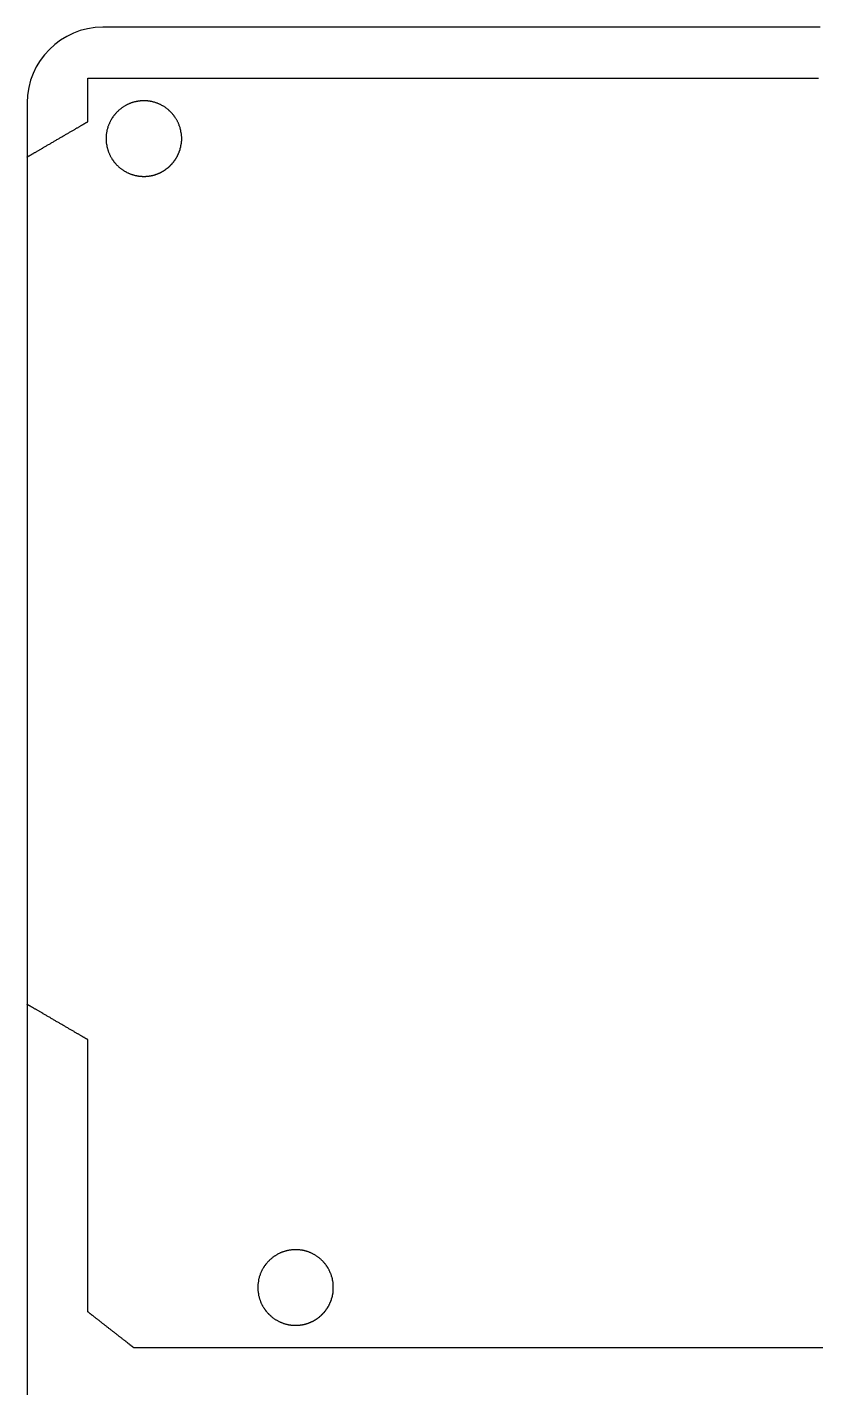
# Model space of a CAD drawing. Extents: x 1149 to 2391, y 365 to 532.
# Drawn here: x 1357 to 1390.2, y 421.9 to 479 of the extents above; entities that cross this region are included whole.
import ezdxf

# ---------------------------------------------------------------- set-up
doc = ezdxf.new("R2010")
doc.units = 0
doc.layers.get('0').update_dxf_attribs({"linetype": 'CONTINUOUS'})
doc.layers.add('LAYER_1', color=7, linetype='CONTINUOUS')

msp = doc.modelspace()

# ---------------------------------------------------------------- linework, layer by layer
at = {"color": 1}
msp.add_arc((1360.204, 475.838), 3.175, 90, 180, dxfattribs=at)
at = {"layer": 'LAYER_1', "color": 1}
for points in [[(1390.34, 479.013, 0), (1389.33, 479.013, 0), (1388.32, 479.013, 0), (1387.33, 479.013, 0), (1386.34, 479.013, 0), (1385.37, 479.013, 0), (1384.4, 479.013, 0), (1383.45, 479.013, 0), (1382.52, 479.013, 0), (1381.59, 479.013, 0), (1380.68, 479.013, 0), (1379.78, 479.013, 0), (1378.9, 479.013, 0), (1378.03, 479.013, 0), (1377.17, 479.013, 0), (1376.33, 479.013, 0), (1375.51, 479.013, 0), (1374.71, 479.013, 0), (1373.92, 479.013, 0), (1373.14, 479.013, 0), (1372.39, 479.013, 0), (1371.65, 479.013, 0), (1370.93, 479.013, 0), (1370.24, 479.013, 0), (1369.56, 479.013, 0), (1368.9, 479.013, 0), (1368.26, 479.013, 0), (1367.64, 479.013, 0), (1367.04, 479.013, 0), (1366.47, 479.013, 0), (1365.92, 479.013, 0), (1365.39, 479.013, 0), (1364.88, 479.013, 0), (1364.4, 479.013, 0), (1363.94, 479.013, 0), (1363.5, 479.013, 0), (1363.09, 479.013, 0), (1362.7, 479.013, 0), (1362.35, 479.013, 0), (1362.01, 479.013, 0), (1361.71, 479.013, 0), (1361.43, 479.013, 0), (1361.17, 479.013, 0), (1360.95, 479.013, 0), (1360.76, 479.013, 0), (1360.59, 479.013, 0), (1360.45, 479.013, 0), (1360.34, 479.013, 0), (1360.27, 479.013, 0), (1360.22, 479.013, 0), (1360.2, 479.013, 0)], [(1357.03, 475.838, 0), (1357.03, 475.818, 0), (1357.03, 475.758, 0), (1357.03, 475.66, 0), (1357.03, 475.523, 0), (1357.03, 475.349, 0), (1357.03, 475.138, 0), (1357.03, 474.89, 0), (1357.03, 474.607, 0), (1357.03, 474.288, 0), (1357.03, 473.935, 0), (1357.03, 473.549, 0), (1357.03, 473.129, 0), (1357.03, 472.676, 0), (1357.03, 472.192, 0), (1357.03, 471.676, 0), (1357.03, 471.13, 0), (1357.03, 470.553, 0), (1357.03, 469.947, 0), (1357.03, 469.312, 0), (1357.03, 468.65, 0), (1357.03, 467.959, 0), (1357.03, 467.242, 0), (1357.03, 466.499, 0), (1357.03, 465.73, 0), (1357.03, 464.936, 0), (1357.03, 464.117, 0), (1357.03, 463.275, 0), (1357.03, 462.41, 0), (1357.03, 461.522, 0), (1357.03, 460.613, 0), (1357.03, 459.682, 0), (1357.03, 458.731, 0), (1357.03, 457.76, 0), (1357.03, 456.77, 0), (1357.03, 455.761, 0), (1357.03, 454.733, 0), (1357.03, 453.689, 0), (1357.03, 452.628, 0), (1357.03, 451.55, 0), (1357.03, 450.458, 0), (1357.03, 449.35, 0), (1357.03, 448.228, 0), (1357.03, 447.092, 0), (1357.03, 445.944, 0), (1357.03, 444.783, 0), (1357.03, 443.611, 0), (1357.03, 442.427, 0), (1357.03, 441.233, 0), (1357.03, 440.029, 0), (1357.03, 438.816, 0), (1357.03, 437.595, 0), (1357.03, 436.365, 0), (1357.03, 435.128, 0), (1357.03, 433.885, 0), (1357.03, 432.636, 0), (1357.03, 431.381, 0), (1357.03, 430.122, 0), (1357.03, 428.858, 0), (1357.03, 427.591, 0), (1357.03, 426.321, 0), (1357.03, 425.049, 0), (1357.03, 423.775, 0), (1357.03, 422.5, 0), (1357.03, 421.225, 0)], [(1363.52, 474.335, 0), (1363.52, 474.361, 0), (1363.52, 474.386, 0), (1363.52, 474.412, 0), (1363.51, 474.437, 0), (1363.51, 474.462, 0), (1363.51, 474.487, 0), (1363.51, 474.512, 0), (1363.51, 474.537, 0), (1363.5, 474.562, 0), (1363.5, 474.587, 0), (1363.49, 474.611, 0), (1363.49, 474.636, 0), (1363.48, 474.66, 0), (1363.48, 474.684, 0), (1363.47, 474.708, 0), (1363.47, 474.732, 0), (1363.46, 474.756, 0), (1363.45, 474.78, 0), (1363.45, 474.803, 0), (1363.44, 474.826, 0), (1363.43, 474.85, 0), (1363.42, 474.873, 0), (1363.42, 474.895, 0), (1363.41, 474.918, 0), (1363.4, 474.94, 0), (1363.39, 474.963, 0), (1363.38, 474.985, 0), (1363.37, 475.007, 0), (1363.36, 475.029, 0), (1363.35, 475.05, 0), (1363.34, 475.072, 0), (1363.33, 475.093, 0), (1363.31, 475.114, 0), (1363.3, 475.135, 0), (1363.29, 475.155, 0), (1363.28, 475.176, 0), (1363.26, 475.196, 0), (1363.25, 475.216, 0), (1363.24, 475.236, 0), (1363.22, 475.255, 0), (1363.21, 475.275, 0), (1363.2, 475.294, 0), (1363.18, 475.313, 0), (1363.17, 475.331, 0), (1363.15, 475.35, 0), (1363.14, 475.368, 0), (1363.12, 475.386, 0), (1363.1, 475.404, 0), (1363.09, 475.421, 0), (1363.07, 475.439, 0), (1363.05, 475.456, 0), (1363.04, 475.472, 0), (1363.02, 475.489, 0), (1363, 475.505, 0), (1362.99, 475.521, 0), (1362.97, 475.537, 0), (1362.95, 475.552, 0), (1362.93, 475.568, 0), (1362.91, 475.583, 0), (1362.89, 475.597, 0), (1362.87, 475.612, 0), (1362.86, 475.626, 0), (1362.84, 475.639, 0), (1362.82, 475.653, 0), (1362.8, 475.666, 0), (1362.78, 475.679, 0), (1362.76, 475.692, 0), (1362.73, 475.704, 0), (1362.71, 475.716, 0), (1362.69, 475.728, 0), (1362.67, 475.739, 0), (1362.65, 475.75, 0), (1362.63, 475.761, 0), (1362.61, 475.771, 0), (1362.59, 475.782, 0), (1362.56, 475.791, 0), (1362.54, 475.801, 0), (1362.52, 475.81, 0), (1362.5, 475.819, 0), (1362.47, 475.827, 0), (1362.45, 475.835, 0), (1362.43, 475.843, 0), (1362.4, 475.851, 0), (1362.38, 475.858, 0), (1362.36, 475.865, 0), (1362.33, 475.871, 0), (1362.31, 475.877, 0), (1362.29, 475.883, 0), (1362.26, 475.888, 0), (1362.24, 475.893, 0), (1362.21, 475.897, 0), (1362.19, 475.902, 0), (1362.16, 475.905, 0), (1362.14, 475.909, 0), (1362.11, 475.912, 0), (1362.09, 475.915, 0), (1362.06, 475.917, 0), (1362.04, 475.919, 0), (1362.01, 475.92, 0), (1361.99, 475.921, 0), (1361.96, 475.922, 0), (1361.94, 475.922, 0), (1361.91, 475.922, 0), (1361.88, 475.922, 0), (1361.86, 475.921, 0), (1361.83, 475.919, 0), (1361.81, 475.918, 0), (1361.78, 475.916, 0), (1361.76, 475.913, 0), (1361.73, 475.91, 0), (1361.71, 475.907, 0), (1361.68, 475.903, 0), (1361.66, 475.899, 0), (1361.63, 475.895, 0), (1361.61, 475.89, 0), (1361.59, 475.885, 0), (1361.56, 475.879, 0), (1361.54, 475.873, 0), (1361.51, 475.867, 0), (1361.49, 475.861, 0), (1361.47, 475.854, 0), (1361.44, 475.846, 0), (1361.42, 475.839, 0), (1361.4, 475.831, 0), (1361.37, 475.822, 0), (1361.35, 475.814, 0), (1361.33, 475.805, 0), (1361.31, 475.795, 0), (1361.29, 475.786, 0), (1361.26, 475.776, 0), (1361.24, 475.765, 0), (1361.22, 475.755, 0), (1361.2, 475.744, 0), (1361.18, 475.732, 0), (1361.16, 475.721, 0), (1361.14, 475.709, 0), (1361.11, 475.697, 0), (1361.09, 475.684, 0), (1361.07, 475.671, 0), (1361.05, 475.658, 0), (1361.03, 475.645, 0), (1361.01, 475.631, 0), (1360.99, 475.617, 0), (1360.98, 475.603, 0), (1360.96, 475.588, 0), (1360.94, 475.574, 0), (1360.92, 475.559, 0), (1360.9, 475.543, 0), (1360.88, 475.528, 0), (1360.87, 475.512, 0), (1360.85, 475.495, 0), (1360.83, 475.479, 0), (1360.81, 475.462, 0), (1360.8, 475.446, 0), (1360.78, 475.428, 0), (1360.76, 475.411, 0), (1360.75, 475.393, 0), (1360.73, 475.375, 0), (1360.72, 475.357, 0), (1360.7, 475.339, 0), (1360.69, 475.32, 0), (1360.67, 475.301, 0), (1360.66, 475.282, 0), (1360.64, 475.263, 0), (1360.63, 475.244, 0), (1360.62, 475.224, 0), (1360.6, 475.204, 0), (1360.59, 475.184, 0), (1360.58, 475.164, 0), (1360.56, 475.143, 0), (1360.55, 475.122, 0), (1360.54, 475.101, 0), (1360.53, 475.08, 0), (1360.52, 475.059, 0), (1360.51, 475.037, 0), (1360.5, 475.016, 0), (1360.49, 474.994, 0), (1360.48, 474.972, 0), (1360.47, 474.949, 0), (1360.46, 474.927, 0), (1360.45, 474.904, 0), (1360.44, 474.882, 0), (1360.43, 474.859, 0), (1360.42, 474.836, 0), (1360.42, 474.812, 0), (1360.41, 474.789, 0), (1360.4, 474.766, 0), (1360.4, 474.742, 0), (1360.39, 474.718, 0), (1360.38, 474.694, 0), (1360.38, 474.67, 0), (1360.37, 474.646, 0), (1360.37, 474.621, 0), (1360.36, 474.597, 0), (1360.36, 474.572, 0), (1360.36, 474.547, 0), (1360.35, 474.522, 0), (1360.35, 474.497, 0), (1360.35, 474.472, 0), (1360.35, 474.447, 0), (1360.35, 474.422, 0), (1360.34, 474.396, 0), (1360.34, 474.371, 0), (1360.34, 474.345, 0), (1360.34, 474.319, 0), (1360.34, 474.294, 0), (1360.34, 474.268, 0), (1360.35, 474.243, 0), (1360.35, 474.218, 0), (1360.35, 474.192, 0), (1360.35, 474.167, 0), (1360.35, 474.142, 0), (1360.36, 474.117, 0), (1360.36, 474.093, 0), (1360.37, 474.068, 0), (1360.37, 474.044, 0), (1360.37, 474.019, 0), (1360.38, 473.995, 0), (1360.39, 473.971, 0), (1360.39, 473.947, 0), (1360.4, 473.923, 0), (1360.4, 473.9, 0), (1360.41, 473.876, 0), (1360.42, 473.853, 0), (1360.43, 473.829, 0), (1360.43, 473.806, 0), (1360.44, 473.784, 0), (1360.45, 473.761, 0), (1360.46, 473.738, 0), (1360.47, 473.716, 0), (1360.48, 473.694, 0), (1360.49, 473.672, 0), (1360.5, 473.65, 0), (1360.51, 473.628, 0), (1360.52, 473.607, 0), (1360.53, 473.585, 0), (1360.54, 473.564, 0), (1360.55, 473.543, 0), (1360.57, 473.523, 0), (1360.58, 473.502, 0), (1360.59, 473.482, 0), (1360.6, 473.462, 0), (1360.62, 473.442, 0), (1360.63, 473.422, 0), (1360.65, 473.403, 0), (1360.66, 473.384, 0), (1360.67, 473.365, 0), (1360.69, 473.346, 0), (1360.7, 473.327, 0), (1360.72, 473.309, 0), (1360.73, 473.291, 0), (1360.75, 473.273, 0), (1360.77, 473.255, 0), (1360.78, 473.238, 0), (1360.8, 473.221, 0), (1360.82, 473.204, 0), (1360.83, 473.187, 0), (1360.85, 473.171, 0), (1360.87, 473.155, 0), (1360.89, 473.139, 0), (1360.9, 473.124, 0), (1360.92, 473.108, 0), (1360.94, 473.093, 0), (1360.96, 473.078, 0), (1360.98, 473.064, 0), (1361, 473.05, 0), (1361.02, 473.036, 0), (1361.04, 473.022, 0), (1361.06, 473.009, 0), (1361.08, 472.996, 0), (1361.1, 472.983, 0), (1361.12, 472.971, 0), (1361.14, 472.959, 0), (1361.16, 472.947, 0), (1361.18, 472.935, 0), (1361.2, 472.924, 0), (1361.22, 472.913, 0), (1361.25, 472.902, 0), (1361.27, 472.892, 0), (1361.29, 472.882, 0), (1361.31, 472.873, 0), (1361.33, 472.863, 0), (1361.36, 472.854, 0), (1361.38, 472.846, 0), (1361.4, 472.837, 0), (1361.43, 472.83, 0), (1361.45, 472.822, 0), (1361.47, 472.815, 0), (1361.5, 472.808, 0), (1361.52, 472.801, 0), (1361.54, 472.795, 0), (1361.57, 472.789, 0), (1361.59, 472.784, 0), (1361.62, 472.779, 0), (1361.64, 472.774, 0), (1361.66, 472.77, 0), (1361.69, 472.766, 0), (1361.71, 472.762, 0), (1361.74, 472.759, 0), (1361.76, 472.756, 0), (1361.79, 472.754, 0), (1361.81, 472.752, 0), (1361.84, 472.75, 0), (1361.86, 472.749, 0), (1361.89, 472.748, 0), (1361.92, 472.747, 0), (1361.94, 472.747, 0), (1361.95, 472.747, 0), (1361.96, 472.748, 0), (1361.97, 472.748, 0), (1361.99, 472.748, 0), (1362, 472.749, 0), (1362.01, 472.749, 0), (1362.03, 472.75, 0), (1362.04, 472.751, 0), (1362.05, 472.752, 0), (1362.06, 472.753, 0), (1362.08, 472.754, 0), (1362.09, 472.755, 0), (1362.1, 472.756, 0), (1362.11, 472.758, 0), (1362.13, 472.759, 0), (1362.14, 472.761, 0), (1362.15, 472.762, 0), (1362.16, 472.764, 0), (1362.18, 472.766, 0), (1362.19, 472.768, 0), (1362.2, 472.77, 0), (1362.21, 472.772, 0), (1362.22, 472.774, 0), (1362.24, 472.777, 0), (1362.25, 472.779, 0), (1362.26, 472.782, 0), (1362.27, 472.784, 0), (1362.29, 472.787, 0), (1362.3, 472.79, 0), (1362.31, 472.793, 0), (1362.32, 472.796, 0), (1362.33, 472.799, 0), (1362.34, 472.802, 0), (1362.36, 472.805, 0), (1362.37, 472.808, 0), (1362.38, 472.812, 0), (1362.39, 472.815, 0), (1362.4, 472.819, 0), (1362.42, 472.823, 0), (1362.43, 472.826, 0), (1362.44, 472.83, 0), (1362.45, 472.834, 0), (1362.46, 472.838, 0), (1362.47, 472.842, 0), (1362.48, 472.847, 0), (1362.5, 472.851, 0), (1362.51, 472.855, 0), (1362.52, 472.86, 0), (1362.53, 472.864, 0), (1362.54, 472.869, 0), (1362.55, 472.874, 0), (1362.56, 472.878, 0), (1362.57, 472.883, 0), (1362.59, 472.888, 0), (1362.6, 472.893, 0), (1362.61, 472.898, 0), (1362.62, 472.903, 0), (1362.63, 472.909, 0), (1362.64, 472.914, 0), (1362.65, 472.92, 0), (1362.66, 472.925, 0), (1362.67, 472.931, 0), (1362.68, 472.936, 0), (1362.69, 472.942, 0), (1362.7, 472.948, 0), (1362.71, 472.954, 0), (1362.72, 472.96, 0), (1362.73, 472.966, 0), (1362.74, 472.972, 0), (1362.76, 472.978, 0), (1362.77, 472.984, 0), (1362.78, 472.991, 0), (1362.79, 472.997, 0), (1362.8, 473.004, 0), (1362.81, 473.01, 0), (1362.82, 473.017, 0), (1362.83, 473.024, 0), (1362.84, 473.03, 0), (1362.85, 473.037, 0), (1362.86, 473.044, 0), (1362.86, 473.051, 0), (1362.87, 473.058, 0), (1362.88, 473.065, 0), (1362.89, 473.073, 0), (1362.9, 473.08, 0), (1362.91, 473.087, 0), (1362.92, 473.095, 0), (1362.93, 473.102, 0), (1362.94, 473.11, 0), (1362.95, 473.117, 0), (1362.96, 473.125, 0), (1362.97, 473.133, 0), (1362.98, 473.141, 0), (1362.99, 473.149, 0), (1362.99, 473.157, 0), (1363, 473.165, 0), (1363.01, 473.173, 0), (1363.02, 473.181, 0), (1363.03, 473.189, 0), (1363.04, 473.197, 0), (1363.05, 473.206, 0), (1363.05, 473.214, 0), (1363.06, 473.223, 0), (1363.07, 473.231, 0), (1363.08, 473.24, 0), (1363.09, 473.248, 0), (1363.1, 473.257, 0), (1363.1, 473.266, 0), (1363.11, 473.275, 0), (1363.12, 473.284, 0), (1363.13, 473.293, 0), (1363.14, 473.302, 0), (1363.14, 473.311, 0), (1363.15, 473.32, 0), (1363.16, 473.329, 0), (1363.17, 473.338, 0), (1363.17, 473.348, 0), (1363.18, 473.357, 0), (1363.19, 473.366, 0), (1363.2, 473.376, 0), (1363.2, 473.385, 0), (1363.21, 473.395, 0), (1363.22, 473.405, 0), (1363.22, 473.414, 0), (1363.23, 473.424, 0), (1363.24, 473.434, 0), (1363.24, 473.444, 0), (1363.25, 473.454, 0), (1363.26, 473.464, 0), (1363.26, 473.474, 0), (1363.27, 473.484, 0), (1363.28, 473.494, 0), (1363.28, 473.504, 0), (1363.29, 473.514, 0), (1363.3, 473.525, 0), (1363.3, 473.535, 0), (1363.31, 473.545, 0), (1363.31, 473.556, 0), (1363.32, 473.566, 0), (1363.33, 473.577, 0), (1363.33, 473.587, 0), (1363.34, 473.598, 0), (1363.34, 473.609, 0), (1363.35, 473.62, 0), (1363.35, 473.63, 0), (1363.36, 473.641, 0), (1363.36, 473.652, 0), (1363.37, 473.663, 0), (1363.37, 473.674, 0), (1363.38, 473.685, 0), (1363.38, 473.696, 0), (1363.39, 473.707, 0), (1363.39, 473.718, 0), (1363.4, 473.729, 0), (1363.4, 473.741, 0), (1363.41, 473.752, 0), (1363.41, 473.763, 0), (1363.42, 473.774, 0), (1363.42, 473.786, 0), (1363.42, 473.797, 0), (1363.43, 473.809, 0), (1363.43, 473.82, 0), (1363.44, 473.832, 0), (1363.44, 473.843, 0), (1363.44, 473.855, 0), (1363.45, 473.867, 0), (1363.45, 473.878, 0), (1363.45, 473.89, 0), (1363.46, 473.902, 0), (1363.46, 473.914, 0), (1363.46, 473.926, 0), (1363.47, 473.937, 0), (1363.47, 473.949, 0), (1363.47, 473.961, 0), (1363.48, 473.973, 0), (1363.48, 473.985, 0), (1363.48, 473.997, 0), (1363.48, 474.01, 0), (1363.49, 474.022, 0), (1363.49, 474.034, 0), (1363.49, 474.046, 0), (1363.49, 474.058, 0), (1363.5, 474.071, 0), (1363.5, 474.083, 0), (1363.5, 474.095, 0), (1363.5, 474.107, 0), (1363.5, 474.12, 0), (1363.51, 474.132, 0), (1363.51, 474.145, 0), (1363.51, 474.157, 0), (1363.51, 474.17, 0), (1363.51, 474.182, 0), (1363.51, 474.195, 0), (1363.51, 474.207, 0), (1363.51, 474.22, 0), (1363.51, 474.233, 0), (1363.52, 474.245, 0), (1363.52, 474.258, 0), (1363.52, 474.271, 0), (1363.52, 474.284, 0), (1363.52, 474.296, 0), (1363.52, 474.309, 0), (1363.52, 474.322, 0), (1363.52, 474.335, 0)], [(1369.89, 426.075, 0), (1369.89, 426.101, 0), (1369.89, 426.126, 0), (1369.89, 426.152, 0), (1369.89, 426.177, 0), (1369.89, 426.202, 0), (1369.89, 426.228, 0), (1369.88, 426.253, 0), (1369.88, 426.278, 0), (1369.88, 426.302, 0), (1369.87, 426.327, 0), (1369.87, 426.352, 0), (1369.86, 426.376, 0), (1369.86, 426.4, 0), (1369.85, 426.424, 0), (1369.85, 426.449, 0), (1369.84, 426.472, 0), (1369.84, 426.496, 0), (1369.83, 426.52, 0), (1369.82, 426.543, 0), (1369.82, 426.566, 0), (1369.81, 426.59, 0), (1369.8, 426.613, 0), (1369.79, 426.635, 0), (1369.78, 426.658, 0), (1369.77, 426.681, 0), (1369.76, 426.703, 0), (1369.75, 426.725, 0), (1369.74, 426.747, 0), (1369.73, 426.769, 0), (1369.72, 426.79, 0), (1369.71, 426.812, 0), (1369.7, 426.833, 0), (1369.69, 426.854, 0), (1369.68, 426.875, 0), (1369.67, 426.895, 0), (1369.65, 426.916, 0), (1369.64, 426.936, 0), (1369.63, 426.956, 0), (1369.61, 426.976, 0), (1369.6, 426.995, 0), (1369.59, 427.015, 0), (1369.57, 427.034, 0), (1369.56, 427.053, 0), (1369.54, 427.072, 0), (1369.53, 427.09, 0), (1369.51, 427.108, 0), (1369.5, 427.126, 0), (1369.48, 427.144, 0), (1369.46, 427.161, 0), (1369.45, 427.179, 0), (1369.43, 427.196, 0), (1369.41, 427.213, 0), (1369.4, 427.229, 0), (1369.38, 427.245, 0), (1369.36, 427.261, 0), (1369.34, 427.277, 0), (1369.32, 427.292, 0), (1369.31, 427.308, 0), (1369.29, 427.323, 0), (1369.27, 427.337, 0), (1369.25, 427.352, 0), (1369.23, 427.366, 0), (1369.21, 427.379, 0), (1369.19, 427.393, 0), (1369.17, 427.406, 0), (1369.15, 427.419, 0), (1369.13, 427.432, 0), (1369.11, 427.444, 0), (1369.09, 427.456, 0), (1369.07, 427.468, 0), (1369.05, 427.479, 0), (1369.03, 427.49, 0), (1369, 427.501, 0), (1368.98, 427.512, 0), (1368.96, 427.522, 0), (1368.94, 427.531, 0), (1368.92, 427.541, 0), (1368.89, 427.55, 0), (1368.87, 427.559, 0), (1368.85, 427.567, 0), (1368.83, 427.576, 0), (1368.8, 427.583, 0), (1368.78, 427.591, 0), (1368.76, 427.598, 0), (1368.73, 427.605, 0), (1368.71, 427.611, 0), (1368.68, 427.617, 0), (1368.66, 427.623, 0), (1368.64, 427.628, 0), (1368.61, 427.633, 0), (1368.59, 427.638, 0), (1368.56, 427.642, 0), (1368.54, 427.646, 0), (1368.51, 427.649, 0), (1368.49, 427.652, 0), (1368.46, 427.655, 0), (1368.44, 427.657, 0), (1368.41, 427.659, 0), (1368.39, 427.66, 0), (1368.36, 427.661, 0), (1368.34, 427.662, 0), (1368.31, 427.662, 0), (1368.29, 427.662, 0), (1368.26, 427.662, 0), (1368.23, 427.661, 0), (1368.21, 427.66, 0), (1368.18, 427.658, 0), (1368.16, 427.656, 0), (1368.13, 427.653, 0), (1368.11, 427.65, 0), (1368.08, 427.647, 0), (1368.06, 427.643, 0), (1368.03, 427.639, 0), (1368.01, 427.635, 0), (1367.99, 427.63, 0), (1367.96, 427.625, 0), (1367.94, 427.619, 0), (1367.91, 427.613, 0), (1367.89, 427.607, 0), (1367.87, 427.601, 0), (1367.84, 427.594, 0), (1367.82, 427.586, 0), (1367.8, 427.579, 0), (1367.77, 427.571, 0), (1367.75, 427.562, 0), (1367.73, 427.554, 0), (1367.7, 427.545, 0), (1367.68, 427.535, 0), (1367.66, 427.526, 0), (1367.64, 427.516, 0), (1367.62, 427.505, 0), (1367.59, 427.495, 0), (1367.57, 427.484, 0), (1367.55, 427.472, 0), (1367.53, 427.461, 0), (1367.51, 427.449, 0), (1367.49, 427.437, 0), (1367.47, 427.424, 0), (1367.45, 427.411, 0), (1367.43, 427.398, 0), (1367.41, 427.385, 0), (1367.39, 427.371, 0), (1367.37, 427.357, 0), (1367.35, 427.343, 0), (1367.33, 427.328, 0), (1367.31, 427.314, 0), (1367.29, 427.299, 0), (1367.28, 427.283, 0), (1367.26, 427.268, 0), (1367.24, 427.252, 0), (1367.22, 427.236, 0), (1367.21, 427.219, 0), (1367.19, 427.202, 0), (1367.17, 427.186, 0), (1367.15, 427.168, 0), (1367.14, 427.151, 0), (1367.12, 427.133, 0), (1367.11, 427.115, 0), (1367.09, 427.097, 0), (1367.08, 427.079, 0), (1367.06, 427.06, 0), (1367.05, 427.041, 0), (1367.03, 427.022, 0), (1367.02, 427.003, 0), (1367, 426.984, 0), (1366.99, 426.964, 0), (1366.98, 426.944, 0), (1366.96, 426.924, 0), (1366.95, 426.904, 0), (1366.94, 426.883, 0), (1366.93, 426.862, 0), (1366.92, 426.841, 0), (1366.9, 426.82, 0), (1366.89, 426.799, 0), (1366.88, 426.777, 0), (1366.87, 426.756, 0), (1366.86, 426.734, 0), (1366.85, 426.712, 0), (1366.84, 426.689, 0), (1366.83, 426.667, 0), (1366.82, 426.644, 0), (1366.81, 426.622, 0), (1366.81, 426.599, 0), (1366.8, 426.576, 0), (1366.79, 426.553, 0), (1366.78, 426.529, 0), (1366.78, 426.506, 0), (1366.77, 426.482, 0), (1366.76, 426.458, 0), (1366.76, 426.434, 0), (1366.75, 426.41, 0), (1366.75, 426.386, 0), (1366.74, 426.361, 0), (1366.74, 426.337, 0), (1366.74, 426.312, 0), (1366.73, 426.287, 0), (1366.73, 426.263, 0), (1366.73, 426.238, 0), (1366.72, 426.212, 0), (1366.72, 426.187, 0), (1366.72, 426.162, 0), (1366.72, 426.136, 0), (1366.72, 426.111, 0), (1366.72, 426.085, 0), (1366.72, 426.06, 0), (1366.72, 426.034, 0), (1366.72, 426.008, 0), (1366.72, 425.983, 0), (1366.72, 425.958, 0), (1366.72, 425.932, 0), (1366.73, 425.907, 0), (1366.73, 425.882, 0), (1366.73, 425.857, 0), (1366.74, 425.833, 0), (1366.74, 425.808, 0), (1366.74, 425.784, 0), (1366.75, 425.759, 0), (1366.75, 425.735, 0), (1366.76, 425.711, 0), (1366.77, 425.687, 0), (1366.77, 425.663, 0), (1366.78, 425.64, 0), (1366.79, 425.616, 0), (1366.79, 425.593, 0), (1366.8, 425.57, 0), (1366.81, 425.546, 0), (1366.82, 425.524, 0), (1366.83, 425.501, 0), (1366.83, 425.478, 0), (1366.84, 425.456, 0), (1366.85, 425.434, 0), (1366.86, 425.412, 0), (1366.87, 425.39, 0), (1366.88, 425.368, 0), (1366.89, 425.347, 0), (1366.91, 425.325, 0), (1366.92, 425.304, 0), (1366.93, 425.283, 0), (1366.94, 425.263, 0), (1366.95, 425.242, 0), (1366.97, 425.222, 0), (1366.98, 425.202, 0), (1366.99, 425.182, 0), (1367.01, 425.162, 0), (1367.02, 425.143, 0), (1367.03, 425.124, 0), (1367.05, 425.105, 0), (1367.06, 425.086, 0), (1367.08, 425.067, 0), (1367.09, 425.049, 0), (1367.11, 425.031, 0), (1367.13, 425.013, 0), (1367.14, 424.995, 0), (1367.16, 424.978, 0), (1367.17, 424.961, 0), (1367.19, 424.944, 0), (1367.21, 424.927, 0), (1367.23, 424.911, 0), (1367.24, 424.895, 0), (1367.26, 424.879, 0), (1367.28, 424.864, 0), (1367.3, 424.848, 0), (1367.32, 424.833, 0), (1367.34, 424.818, 0), (1367.35, 424.804, 0), (1367.37, 424.79, 0), (1367.39, 424.776, 0), (1367.41, 424.762, 0), (1367.43, 424.749, 0), (1367.45, 424.736, 0), (1367.47, 424.723, 0), (1367.49, 424.711, 0), (1367.51, 424.699, 0), (1367.54, 424.687, 0), (1367.56, 424.675, 0), (1367.58, 424.664, 0), (1367.6, 424.653, 0), (1367.62, 424.643, 0), (1367.64, 424.632, 0), (1367.66, 424.622, 0), (1367.69, 424.613, 0), (1367.71, 424.603, 0), (1367.73, 424.594, 0), (1367.75, 424.586, 0), (1367.78, 424.578, 0), (1367.8, 424.57, 0), (1367.82, 424.562, 0), (1367.85, 424.555, 0), (1367.87, 424.548, 0), (1367.89, 424.541, 0), (1367.92, 424.535, 0), (1367.94, 424.529, 0), (1367.97, 424.524, 0), (1367.99, 424.519, 0), (1368.01, 424.514, 0), (1368.04, 424.51, 0), (1368.06, 424.506, 0), (1368.09, 424.502, 0), (1368.11, 424.499, 0), (1368.14, 424.496, 0), (1368.16, 424.494, 0), (1368.19, 424.492, 0), (1368.21, 424.49, 0), (1368.24, 424.489, 0), (1368.26, 424.488, 0), (1368.29, 424.488, 0), (1368.31, 424.487, 0), (1368.32, 424.488, 0), (1368.34, 424.488, 0), (1368.35, 424.488, 0), (1368.36, 424.488, 0), (1368.37, 424.489, 0), (1368.39, 424.49, 0), (1368.4, 424.49, 0), (1368.41, 424.491, 0), (1368.43, 424.492, 0), (1368.44, 424.493, 0), (1368.45, 424.494, 0), (1368.46, 424.495, 0), (1368.48, 424.496, 0), (1368.49, 424.498, 0), (1368.5, 424.499, 0), (1368.51, 424.501, 0), (1368.53, 424.503, 0), (1368.54, 424.504, 0), (1368.55, 424.506, 0), (1368.56, 424.508, 0), (1368.58, 424.51, 0), (1368.59, 424.512, 0), (1368.6, 424.515, 0), (1368.61, 424.517, 0), (1368.62, 424.519, 0), (1368.64, 424.522, 0), (1368.65, 424.524, 0), (1368.66, 424.527, 0), (1368.67, 424.53, 0), (1368.68, 424.533, 0), (1368.7, 424.536, 0), (1368.71, 424.539, 0), (1368.72, 424.542, 0), (1368.73, 424.545, 0), (1368.74, 424.549, 0), (1368.76, 424.552, 0), (1368.77, 424.556, 0), (1368.78, 424.559, 0), (1368.79, 424.563, 0), (1368.8, 424.567, 0), (1368.81, 424.57, 0), (1368.83, 424.574, 0), (1368.84, 424.578, 0), (1368.85, 424.582, 0), (1368.86, 424.587, 0), (1368.87, 424.591, 0), (1368.88, 424.595, 0), (1368.89, 424.6, 0), (1368.9, 424.604, 0), (1368.92, 424.609, 0), (1368.93, 424.614, 0), (1368.94, 424.618, 0), (1368.95, 424.623, 0), (1368.96, 424.628, 0), (1368.97, 424.633, 0), (1368.98, 424.638, 0), (1368.99, 424.644, 0), (1369, 424.649, 0), (1369.01, 424.654, 0), (1369.03, 424.66, 0), (1369.04, 424.665, 0), (1369.05, 424.671, 0), (1369.06, 424.676, 0), (1369.07, 424.682, 0), (1369.08, 424.688, 0), (1369.09, 424.694, 0), (1369.1, 424.7, 0), (1369.11, 424.706, 0), (1369.12, 424.712, 0), (1369.13, 424.718, 0), (1369.14, 424.724, 0), (1369.15, 424.731, 0), (1369.16, 424.737, 0), (1369.17, 424.744, 0), (1369.18, 424.75, 0), (1369.19, 424.757, 0), (1369.2, 424.764, 0), (1369.21, 424.77, 0), (1369.22, 424.777, 0), (1369.23, 424.784, 0), (1369.24, 424.791, 0), (1369.25, 424.798, 0), (1369.26, 424.805, 0), (1369.27, 424.813, 0), (1369.28, 424.82, 0), (1369.29, 424.827, 0), (1369.3, 424.835, 0), (1369.31, 424.842, 0), (1369.32, 424.85, 0), (1369.32, 424.857, 0), (1369.33, 424.865, 0), (1369.34, 424.873, 0), (1369.35, 424.881, 0), (1369.36, 424.889, 0), (1369.37, 424.897, 0), (1369.38, 424.905, 0), (1369.39, 424.913, 0), (1369.4, 424.921, 0), (1369.4, 424.929, 0), (1369.41, 424.937, 0), (1369.42, 424.946, 0), (1369.43, 424.954, 0), (1369.44, 424.963, 0), (1369.45, 424.971, 0), (1369.45, 424.98, 0), (1369.46, 424.988, 0), (1369.47, 424.997, 0), (1369.48, 425.006, 0), (1369.49, 425.015, 0), (1369.5, 425.024, 0), (1369.5, 425.033, 0), (1369.51, 425.042, 0), (1369.52, 425.051, 0), (1369.53, 425.06, 0), (1369.53, 425.069, 0), (1369.54, 425.078, 0), (1369.55, 425.088, 0), (1369.56, 425.097, 0), (1369.56, 425.106, 0), (1369.57, 425.116, 0), (1369.58, 425.126, 0), (1369.59, 425.135, 0), (1369.59, 425.145, 0), (1369.6, 425.154, 0), (1369.61, 425.164, 0), (1369.61, 425.174, 0), (1369.62, 425.184, 0), (1369.63, 425.194, 0), (1369.63, 425.204, 0), (1369.64, 425.214, 0), (1369.65, 425.224, 0), (1369.65, 425.234, 0), (1369.66, 425.244, 0), (1369.67, 425.254, 0), (1369.67, 425.265, 0), (1369.68, 425.275, 0), (1369.68, 425.286, 0), (1369.69, 425.296, 0), (1369.7, 425.306, 0), (1369.7, 425.317, 0), (1369.71, 425.328, 0), (1369.71, 425.338, 0), (1369.72, 425.349, 0), (1369.72, 425.36, 0), (1369.73, 425.37, 0), (1369.73, 425.381, 0), (1369.74, 425.392, 0), (1369.74, 425.403, 0), (1369.75, 425.414, 0), (1369.75, 425.425, 0), (1369.76, 425.436, 0), (1369.76, 425.447, 0), (1369.77, 425.458, 0), (1369.77, 425.469, 0), (1369.78, 425.481, 0), (1369.78, 425.492, 0), (1369.79, 425.503, 0), (1369.79, 425.514, 0), (1369.8, 425.526, 0), (1369.8, 425.537, 0), (1369.8, 425.549, 0), (1369.81, 425.56, 0), (1369.81, 425.572, 0), (1369.82, 425.583, 0), (1369.82, 425.595, 0), (1369.82, 425.607, 0), (1369.83, 425.618, 0), (1369.83, 425.63, 0), (1369.83, 425.642, 0), (1369.84, 425.654, 0), (1369.84, 425.666, 0), (1369.84, 425.677, 0), (1369.85, 425.689, 0), (1369.85, 425.701, 0), (1369.85, 425.713, 0), (1369.85, 425.725, 0), (1369.86, 425.737, 0), (1369.86, 425.75, 0), (1369.86, 425.762, 0), (1369.86, 425.774, 0), (1369.87, 425.786, 0), (1369.87, 425.798, 0), (1369.87, 425.811, 0), (1369.87, 425.823, 0), (1369.88, 425.835, 0), (1369.88, 425.848, 0), (1369.88, 425.86, 0), (1369.88, 425.872, 0), (1369.88, 425.885, 0), (1369.88, 425.897, 0), (1369.88, 425.91, 0), (1369.89, 425.922, 0), (1369.89, 425.935, 0), (1369.89, 425.948, 0), (1369.89, 425.96, 0), (1369.89, 425.973, 0), (1369.89, 425.985, 0), (1369.89, 425.998, 0), (1369.89, 426.011, 0), (1369.89, 426.024, 0), (1369.89, 426.036, 0), (1369.89, 426.049, 0), (1369.89, 426.062, 0), (1369.89, 426.075, 0)]]:
    msp.add_polyline3d(points, dxfattribs=at)
at = {"layer": 'LAYER_1', "color": 5}
for points in [[(1359.57, 475.041, 0), (1359.57, 475.041, 0), (1359.57, 475.042, 0), (1359.57, 475.044, 0), (1359.57, 475.046, 0), (1359.57, 475.049, 0), (1359.57, 475.053, 0), (1359.57, 475.057, 0), (1359.57, 475.062, 0), (1359.57, 475.067, 0), (1359.57, 475.073, 0), (1359.57, 475.08, 0), (1359.57, 475.087, 0), (1359.57, 475.095, 0), (1359.57, 475.103, 0), (1359.57, 475.112, 0), (1359.57, 475.121, 0), (1359.57, 475.131, 0), (1359.57, 475.141, 0), (1359.57, 475.152, 0), (1359.57, 475.163, 0), (1359.57, 475.175, 0), (1359.57, 475.187, 0), (1359.57, 475.2, 0), (1359.57, 475.213, 0), (1359.57, 475.226, 0), (1359.57, 475.24, 0), (1359.57, 475.254, 0), (1359.57, 475.269, 0), (1359.57, 475.284, 0), (1359.57, 475.3, 0), (1359.57, 475.316, 0), (1359.57, 475.332, 0), (1359.57, 475.348, 0), (1359.57, 475.365, 0), (1359.57, 475.382, 0), (1359.57, 475.4, 0), (1359.57, 475.417, 0), (1359.57, 475.435, 0), (1359.57, 475.454, 0), (1359.57, 475.472, 0), (1359.57, 475.491, 0), (1359.57, 475.51, 0), (1359.57, 475.529, 0), (1359.57, 475.549, 0), (1359.57, 475.569, 0), (1359.57, 475.589, 0), (1359.57, 475.609, 0), (1359.57, 475.629, 0), (1359.57, 475.649, 0), (1359.57, 475.67, 0), (1359.57, 475.691, 0), (1359.57, 475.712, 0), (1359.57, 475.733, 0), (1359.57, 475.754, 0), (1359.57, 475.775, 0), (1359.57, 475.796, 0), (1359.57, 475.818, 0), (1359.57, 475.839, 0), (1359.57, 475.861, 0), (1359.57, 475.882, 0), (1359.57, 475.904, 0), (1359.57, 475.925, 0), (1359.57, 475.947, 0), (1359.57, 475.969, 0), (1359.57, 475.99, 0), (1359.57, 476.012, 0), (1359.57, 476.034, 0), (1359.57, 476.055, 0), (1359.57, 476.077, 0), (1359.57, 476.098, 0), (1359.57, 476.12, 0), (1359.57, 476.141, 0), (1359.57, 476.162, 0), (1359.57, 476.183, 0), (1359.57, 476.204, 0), (1359.57, 476.225, 0), (1359.57, 476.246, 0), (1359.57, 476.267, 0), (1359.57, 476.287, 0), (1359.57, 476.307, 0), (1359.57, 476.327, 0), (1359.57, 476.347, 0), (1359.57, 476.367, 0), (1359.57, 476.387, 0), (1359.57, 476.406, 0), (1359.57, 476.425, 0), (1359.57, 476.444, 0), (1359.57, 476.462, 0), (1359.57, 476.481, 0), (1359.57, 476.499, 0), (1359.57, 476.516, 0), (1359.57, 476.534, 0), (1359.57, 476.551, 0), (1359.57, 476.568, 0), (1359.57, 476.584, 0), (1359.57, 476.6, 0), (1359.57, 476.616, 0), (1359.57, 476.632, 0), (1359.57, 476.647, 0), (1359.57, 476.661, 0), (1359.57, 476.676, 0), (1359.57, 476.69, 0), (1359.57, 476.703, 0), (1359.57, 476.716, 0), (1359.57, 476.729, 0), (1359.57, 476.741, 0), (1359.57, 476.753, 0), (1359.57, 476.764, 0), (1359.57, 476.775, 0), (1359.57, 476.785, 0), (1359.57, 476.795, 0), (1359.57, 476.804, 0), (1359.57, 476.813, 0), (1359.57, 476.821, 0), (1359.57, 476.829, 0), (1359.57, 476.836, 0), (1359.57, 476.843, 0), (1359.57, 476.849, 0), (1359.57, 476.854, 0), (1359.57, 476.859, 0), (1359.57, 476.863, 0), (1359.57, 476.867, 0), (1359.57, 476.87, 0), (1359.57, 476.872, 0), (1359.57, 476.874, 0), (1359.57, 476.875, 0), (1359.57, 476.875, 0)], [(1359.57, 476.875, 0), (1359.59, 476.875, 0), (1359.64, 476.875, 0), (1359.73, 476.875, 0), (1359.86, 476.875, 0), (1360.02, 476.875, 0), (1360.21, 476.875, 0), (1360.44, 476.875, 0), (1360.7, 476.875, 0), (1360.99, 476.875, 0), (1361.32, 476.875, 0), (1361.67, 476.875, 0), (1362.06, 476.875, 0), (1362.47, 476.875, 0), (1362.92, 476.875, 0), (1363.39, 476.875, 0), (1363.9, 476.875, 0), (1364.43, 476.875, 0), (1364.98, 476.875, 0), (1365.57, 476.875, 0), (1366.18, 476.875, 0), (1366.81, 476.875, 0), (1367.47, 476.875, 0), (1368.15, 476.875, 0), (1368.86, 476.875, 0), (1369.59, 476.875, 0), (1370.34, 476.875, 0), (1371.12, 476.875, 0), (1371.91, 476.875, 0), (1372.73, 476.875, 0), (1373.56, 476.875, 0), (1374.42, 476.875, 0), (1375.29, 476.875, 0), (1376.19, 476.875, 0), (1377.1, 476.875, 0), (1378.02, 476.875, 0), (1378.97, 476.875, 0), (1379.93, 476.875, 0), (1380.9, 476.875, 0), (1381.89, 476.875, 0), (1382.9, 476.875, 0), (1383.92, 476.875, 0), (1384.95, 476.875, 0), (1385.99, 476.875, 0), (1387.05, 476.875, 0), (1388.11, 476.875, 0), (1389.19, 476.875, 0), (1390.28, 476.875, 0)], [(1357.03, 473.56, 0), (1357.03, 473.561, 0), (1357.03, 473.561, 0), (1357.03, 473.563, 0), (1357.04, 473.565, 0), (1357.04, 473.567, 0), (1357.05, 473.57, 0), (1357.05, 473.573, 0), (1357.06, 473.577, 0), (1357.07, 473.582, 0), (1357.07, 473.586, 0), (1357.08, 473.592, 0), (1357.09, 473.597, 0), (1357.1, 473.604, 0), (1357.11, 473.61, 0), (1357.13, 473.617, 0), (1357.14, 473.625, 0), (1357.15, 473.633, 0), (1357.17, 473.641, 0), (1357.18, 473.65, 0), (1357.2, 473.659, 0), (1357.21, 473.668, 0), (1357.23, 473.678, 0), (1357.25, 473.688, 0), (1357.27, 473.699, 0), (1357.29, 473.71, 0), (1357.3, 473.721, 0), (1357.32, 473.733, 0), (1357.34, 473.744, 0), (1357.37, 473.757, 0), (1357.39, 473.769, 0), (1357.41, 473.782, 0), (1357.43, 473.795, 0), (1357.45, 473.808, 0), (1357.48, 473.822, 0), (1357.5, 473.836, 0), (1357.53, 473.85, 0), (1357.55, 473.864, 0), (1357.57, 473.879, 0), (1357.6, 473.893, 0), (1357.63, 473.908, 0), (1357.65, 473.924, 0), (1357.68, 473.939, 0), (1357.7, 473.955, 0), (1357.73, 473.97, 0), (1357.76, 473.986, 0), (1357.79, 474.002, 0), (1357.81, 474.019, 0), (1357.84, 474.035, 0), (1357.87, 474.052, 0), (1357.9, 474.068, 0), (1357.93, 474.085, 0), (1357.96, 474.102, 0), (1357.99, 474.119, 0), (1358.02, 474.136, 0), (1358.05, 474.153, 0), (1358.07, 474.17, 0), (1358.1, 474.187, 0), (1358.13, 474.205, 0), (1358.16, 474.222, 0), (1358.19, 474.24, 0), (1358.22, 474.257, 0), (1358.25, 474.275, 0), (1358.28, 474.292, 0), (1358.31, 474.31, 0), (1358.34, 474.327, 0), (1358.37, 474.344, 0), (1358.4, 474.362, 0), (1358.43, 474.379, 0), (1358.46, 474.397, 0), (1358.49, 474.414, 0), (1358.52, 474.431, 0), (1358.55, 474.449, 0), (1358.58, 474.466, 0), (1358.61, 474.483, 0), (1358.64, 474.5, 0), (1358.67, 474.517, 0), (1358.7, 474.533, 0), (1358.73, 474.55, 0), (1358.75, 474.566, 0), (1358.78, 474.583, 0), (1358.81, 474.599, 0), (1358.84, 474.615, 0), (1358.86, 474.631, 0), (1358.89, 474.647, 0), (1358.92, 474.662, 0), (1358.95, 474.678, 0), (1358.97, 474.693, 0), (1359, 474.708, 0), (1359.02, 474.723, 0), (1359.05, 474.737, 0), (1359.07, 474.752, 0), (1359.1, 474.766, 0), (1359.12, 474.78, 0), (1359.14, 474.793, 0), (1359.17, 474.807, 0), (1359.19, 474.82, 0), (1359.21, 474.832, 0), (1359.23, 474.845, 0), (1359.25, 474.857, 0), (1359.27, 474.869, 0), (1359.29, 474.88, 0), (1359.31, 474.892, 0), (1359.33, 474.903, 0), (1359.35, 474.913, 0), (1359.37, 474.923, 0), (1359.38, 474.933, 0), (1359.4, 474.943, 0), (1359.41, 474.952, 0), (1359.43, 474.96, 0), (1359.44, 474.969, 0), (1359.46, 474.977, 0), (1359.47, 474.984, 0), (1359.48, 474.991, 0), (1359.49, 474.998, 0), (1359.5, 475.004, 0), (1359.51, 475.01, 0), (1359.52, 475.015, 0), (1359.53, 475.02, 0), (1359.54, 475.024, 0), (1359.55, 475.028, 0), (1359.55, 475.032, 0), (1359.56, 475.035, 0), (1359.56, 475.037, 0), (1359.56, 475.039, 0), (1359.57, 475.04, 0), (1359.57, 475.041, 0), (1359.57, 475.041, 0)], [(1359.57, 436.489, 0), (1359.57, 436.489, 0), (1359.57, 436.49, 0), (1359.56, 436.491, 0), (1359.56, 436.493, 0), (1359.56, 436.496, 0), (1359.55, 436.499, 0), (1359.55, 436.502, 0), (1359.54, 436.506, 0), (1359.53, 436.51, 0), (1359.52, 436.515, 0), (1359.51, 436.52, 0), (1359.5, 436.526, 0), (1359.49, 436.532, 0), (1359.48, 436.539, 0), (1359.47, 436.546, 0), (1359.46, 436.554, 0), (1359.44, 436.561, 0), (1359.43, 436.57, 0), (1359.41, 436.578, 0), (1359.4, 436.588, 0), (1359.38, 436.597, 0), (1359.37, 436.607, 0), (1359.35, 436.617, 0), (1359.33, 436.628, 0), (1359.31, 436.638, 0), (1359.29, 436.65, 0), (1359.27, 436.661, 0), (1359.25, 436.673, 0), (1359.23, 436.685, 0), (1359.21, 436.698, 0), (1359.19, 436.711, 0), (1359.17, 436.724, 0), (1359.14, 436.737, 0), (1359.12, 436.75, 0), (1359.1, 436.764, 0), (1359.07, 436.778, 0), (1359.05, 436.793, 0), (1359.02, 436.807, 0), (1359, 436.822, 0), (1358.97, 436.837, 0), (1358.95, 436.852, 0), (1358.92, 436.868, 0), (1358.89, 436.883, 0), (1358.86, 436.899, 0), (1358.84, 436.915, 0), (1358.81, 436.931, 0), (1358.78, 436.947, 0), (1358.75, 436.964, 0), (1358.73, 436.98, 0), (1358.7, 436.997, 0), (1358.67, 437.013, 0), (1358.64, 437.03, 0), (1358.61, 437.047, 0), (1358.58, 437.064, 0), (1358.55, 437.082, 0), (1358.52, 437.099, 0), (1358.49, 437.116, 0), (1358.46, 437.133, 0), (1358.43, 437.151, 0), (1358.4, 437.168, 0), (1358.37, 437.186, 0), (1358.34, 437.203, 0), (1358.31, 437.221, 0), (1358.28, 437.238, 0), (1358.25, 437.255, 0), (1358.22, 437.273, 0), (1358.19, 437.29, 0), (1358.16, 437.308, 0), (1358.13, 437.325, 0), (1358.1, 437.343, 0), (1358.07, 437.36, 0), (1358.04, 437.377, 0), (1358.02, 437.394, 0), (1357.99, 437.411, 0), (1357.96, 437.428, 0), (1357.93, 437.445, 0), (1357.9, 437.462, 0), (1357.87, 437.478, 0), (1357.84, 437.495, 0), (1357.81, 437.511, 0), (1357.79, 437.528, 0), (1357.76, 437.544, 0), (1357.73, 437.56, 0), (1357.7, 437.575, 0), (1357.68, 437.591, 0), (1357.65, 437.606, 0), (1357.63, 437.621, 0), (1357.6, 437.636, 0), (1357.57, 437.651, 0), (1357.55, 437.666, 0), (1357.53, 437.68, 0), (1357.5, 437.694, 0), (1357.48, 437.708, 0), (1357.45, 437.722, 0), (1357.43, 437.735, 0), (1357.41, 437.748, 0), (1357.39, 437.761, 0), (1357.37, 437.773, 0), (1357.34, 437.785, 0), (1357.32, 437.797, 0), (1357.3, 437.809, 0), (1357.29, 437.82, 0), (1357.27, 437.831, 0), (1357.25, 437.841, 0), (1357.23, 437.852, 0), (1357.21, 437.861, 0), (1357.2, 437.871, 0), (1357.18, 437.88, 0), (1357.17, 437.889, 0), (1357.15, 437.897, 0), (1357.14, 437.905, 0), (1357.13, 437.912, 0), (1357.11, 437.92, 0), (1357.1, 437.926, 0), (1357.09, 437.932, 0), (1357.08, 437.938, 0), (1357.07, 437.943, 0), (1357.07, 437.948, 0), (1357.06, 437.953, 0), (1357.05, 437.957, 0), (1357.05, 437.96, 0), (1357.04, 437.963, 0), (1357.04, 437.965, 0), (1357.03, 437.967, 0), (1357.03, 437.968, 0), (1357.03, 437.969, 0), (1357.03, 437.97, 0)], [(1359.57, 425.059, 0), (1359.57, 425.061, 0), (1359.57, 425.067, 0), (1359.57, 425.078, 0), (1359.57, 425.092, 0), (1359.57, 425.111, 0), (1359.57, 425.133, 0), (1359.57, 425.159, 0), (1359.57, 425.189, 0), (1359.57, 425.223, 0), (1359.57, 425.26, 0), (1359.57, 425.301, 0), (1359.57, 425.346, 0), (1359.57, 425.394, 0), (1359.57, 425.445, 0), (1359.57, 425.5, 0), (1359.57, 425.557, 0), (1359.57, 425.619, 0), (1359.57, 425.683, 0), (1359.57, 425.75, 0), (1359.57, 425.82, 0), (1359.57, 425.893, 0), (1359.57, 425.969, 0), (1359.57, 426.048, 0), (1359.57, 426.129, 0), (1359.57, 426.213, 0), (1359.57, 426.3, 0), (1359.57, 426.389, 0), (1359.57, 426.481, 0), (1359.57, 426.575, 0), (1359.57, 426.671, 0), (1359.57, 426.77, 0), (1359.57, 426.87, 0), (1359.57, 426.973, 0), (1359.57, 427.078, 0), (1359.57, 427.185, 0), (1359.57, 427.294, 0), (1359.57, 427.404, 0), (1359.57, 427.517, 0), (1359.57, 427.631, 0), (1359.57, 427.746, 0), (1359.57, 427.864, 0), (1359.57, 427.982, 0), (1359.57, 428.103, 0), (1359.57, 428.224, 0), (1359.57, 428.347, 0), (1359.57, 428.471, 0), (1359.57, 428.597, 0), (1359.57, 428.723, 0), (1359.57, 428.85, 0), (1359.57, 428.979, 0), (1359.57, 429.108, 0), (1359.57, 429.238, 0), (1359.57, 429.369, 0), (1359.57, 429.501, 0), (1359.57, 429.633, 0), (1359.57, 429.766, 0), (1359.57, 429.9, 0), (1359.57, 430.033, 0), (1359.57, 430.167, 0), (1359.57, 430.302, 0), (1359.57, 430.437, 0), (1359.57, 430.571, 0), (1359.57, 430.706, 0), (1359.57, 430.841, 0), (1359.57, 430.976, 0), (1359.57, 431.111, 0), (1359.57, 431.246, 0), (1359.57, 431.38, 0), (1359.57, 431.515, 0), (1359.57, 431.648, 0), (1359.57, 431.782, 0), (1359.57, 431.915, 0), (1359.57, 432.047, 0), (1359.57, 432.179, 0), (1359.57, 432.309, 0), (1359.57, 432.44, 0), (1359.57, 432.569, 0), (1359.57, 432.697, 0), (1359.57, 432.825, 0), (1359.57, 432.951, 0), (1359.57, 433.077, 0), (1359.57, 433.201, 0), (1359.57, 433.324, 0), (1359.57, 433.445, 0), (1359.57, 433.566, 0), (1359.57, 433.684, 0), (1359.57, 433.802, 0), (1359.57, 433.917, 0), (1359.57, 434.031, 0), (1359.57, 434.144, 0), (1359.57, 434.254, 0), (1359.57, 434.363, 0), (1359.57, 434.47, 0), (1359.57, 434.575, 0), (1359.57, 434.678, 0), (1359.57, 434.778, 0), (1359.57, 434.877, 0), (1359.57, 434.973, 0), (1359.57, 435.067, 0), (1359.57, 435.159, 0), (1359.57, 435.248, 0), (1359.57, 435.335, 0), (1359.57, 435.419, 0), (1359.57, 435.5, 0), (1359.57, 435.579, 0), (1359.57, 435.655, 0), (1359.57, 435.728, 0), (1359.57, 435.798, 0), (1359.57, 435.865, 0), (1359.57, 435.929, 0), (1359.57, 435.99, 0), (1359.57, 436.048, 0), (1359.57, 436.103, 0), (1359.57, 436.154, 0), (1359.57, 436.202, 0), (1359.57, 436.247, 0), (1359.57, 436.288, 0), (1359.57, 436.325, 0), (1359.57, 436.359, 0), (1359.57, 436.389, 0), (1359.57, 436.415, 0), (1359.57, 436.437, 0), (1359.57, 436.456, 0), (1359.57, 436.47, 0), (1359.57, 436.481, 0), (1359.57, 436.487, 0), (1359.57, 436.489, 0)], [(1361.52, 423.535, 0), (1361.52, 423.535, 0), (1361.52, 423.536, 0), (1361.52, 423.537, 0), (1361.51, 423.539, 0), (1361.51, 423.542, 0), (1361.51, 423.545, 0), (1361.5, 423.548, 0), (1361.5, 423.552, 0), (1361.49, 423.557, 0), (1361.49, 423.562, 0), (1361.48, 423.567, 0), (1361.47, 423.573, 0), (1361.46, 423.579, 0), (1361.45, 423.586, 0), (1361.45, 423.594, 0), (1361.44, 423.601, 0), (1361.42, 423.609, 0), (1361.41, 423.618, 0), (1361.4, 423.627, 0), (1361.39, 423.636, 0), (1361.38, 423.646, 0), (1361.36, 423.656, 0), (1361.35, 423.667, 0), (1361.34, 423.678, 0), (1361.32, 423.689, 0), (1361.31, 423.7, 0), (1361.29, 423.712, 0), (1361.28, 423.724, 0), (1361.26, 423.737, 0), (1361.25, 423.75, 0), (1361.23, 423.763, 0), (1361.21, 423.776, 0), (1361.19, 423.79, 0), (1361.18, 423.804, 0), (1361.16, 423.818, 0), (1361.14, 423.833, 0), (1361.12, 423.848, 0), (1361.1, 423.863, 0), (1361.08, 423.878, 0), (1361.06, 423.893, 0), (1361.04, 423.909, 0), (1361.02, 423.925, 0), (1361, 423.941, 0), (1360.98, 423.957, 0), (1360.96, 423.973, 0), (1360.94, 423.99, 0), (1360.92, 424.007, 0), (1360.89, 424.023, 0), (1360.87, 424.04, 0), (1360.85, 424.058, 0), (1360.83, 424.075, 0), (1360.81, 424.092, 0), (1360.78, 424.11, 0), (1360.76, 424.127, 0), (1360.74, 424.145, 0), (1360.72, 424.162, 0), (1360.69, 424.18, 0), (1360.67, 424.198, 0), (1360.65, 424.216, 0), (1360.62, 424.234, 0), (1360.6, 424.252, 0), (1360.58, 424.27, 0), (1360.56, 424.288, 0), (1360.53, 424.306, 0), (1360.51, 424.324, 0), (1360.49, 424.342, 0), (1360.46, 424.36, 0), (1360.44, 424.378, 0), (1360.42, 424.396, 0), (1360.39, 424.413, 0), (1360.37, 424.431, 0), (1360.35, 424.449, 0), (1360.33, 424.467, 0), (1360.3, 424.484, 0), (1360.28, 424.502, 0), (1360.26, 424.519, 0), (1360.24, 424.536, 0), (1360.22, 424.553, 0), (1360.19, 424.57, 0), (1360.17, 424.587, 0), (1360.15, 424.604, 0), (1360.13, 424.62, 0), (1360.11, 424.637, 0), (1360.09, 424.653, 0), (1360.07, 424.669, 0), (1360.05, 424.685, 0), (1360.03, 424.701, 0), (1360.01, 424.716, 0), (1359.99, 424.731, 0), (1359.97, 424.746, 0), (1359.95, 424.761, 0), (1359.93, 424.775, 0), (1359.91, 424.79, 0), (1359.9, 424.804, 0), (1359.88, 424.817, 0), (1359.86, 424.831, 0), (1359.84, 424.844, 0), (1359.83, 424.857, 0), (1359.81, 424.869, 0), (1359.8, 424.881, 0), (1359.78, 424.893, 0), (1359.77, 424.905, 0), (1359.75, 424.916, 0), (1359.74, 424.927, 0), (1359.72, 424.938, 0), (1359.71, 424.948, 0), (1359.7, 424.957, 0), (1359.69, 424.967, 0), (1359.67, 424.976, 0), (1359.66, 424.984, 0), (1359.65, 424.992, 0), (1359.64, 425, 0), (1359.63, 425.007, 0), (1359.63, 425.014, 0), (1359.62, 425.021, 0), (1359.61, 425.027, 0), (1359.6, 425.032, 0), (1359.6, 425.037, 0), (1359.59, 425.041, 0), (1359.59, 425.045, 0), (1359.58, 425.049, 0), (1359.58, 425.052, 0), (1359.57, 425.054, 0), (1359.57, 425.056, 0), (1359.57, 425.058, 0), (1359.57, 425.059, 0), (1359.57, 425.059, 0)], [(1390.56, 423.535, 0), (1389.5, 423.535, 0), (1388.46, 423.535, 0), (1387.42, 423.535, 0), (1386.4, 423.535, 0), (1385.39, 423.535, 0), (1384.39, 423.535, 0), (1383.41, 423.535, 0), (1382.44, 423.535, 0), (1381.48, 423.535, 0), (1380.54, 423.535, 0), (1379.61, 423.535, 0), (1378.7, 423.535, 0), (1377.81, 423.535, 0), (1376.94, 423.535, 0), (1376.08, 423.535, 0), (1375.24, 423.535, 0), (1374.42, 423.535, 0), (1373.62, 423.535, 0), (1372.84, 423.535, 0), (1372.08, 423.535, 0), (1371.34, 423.535, 0), (1370.63, 423.535, 0), (1369.94, 423.535, 0), (1369.27, 423.535, 0), (1368.62, 423.535, 0), (1368, 423.535, 0), (1367.4, 423.535, 0), (1366.83, 423.535, 0), (1366.28, 423.535, 0), (1365.76, 423.535, 0), (1365.27, 423.535, 0), (1364.81, 423.535, 0), (1364.37, 423.535, 0), (1363.96, 423.535, 0), (1363.58, 423.535, 0), (1363.23, 423.535, 0), (1362.92, 423.535, 0), (1362.63, 423.535, 0), (1362.37, 423.535, 0), (1362.15, 423.535, 0), (1361.96, 423.535, 0), (1361.8, 423.535, 0), (1361.68, 423.535, 0), (1361.59, 423.535, 0), (1361.54, 423.535, 0), (1361.52, 423.535, 0)]]:
    msp.add_polyline3d(points, dxfattribs=at)

doc.saveas('drawing.dxf')
